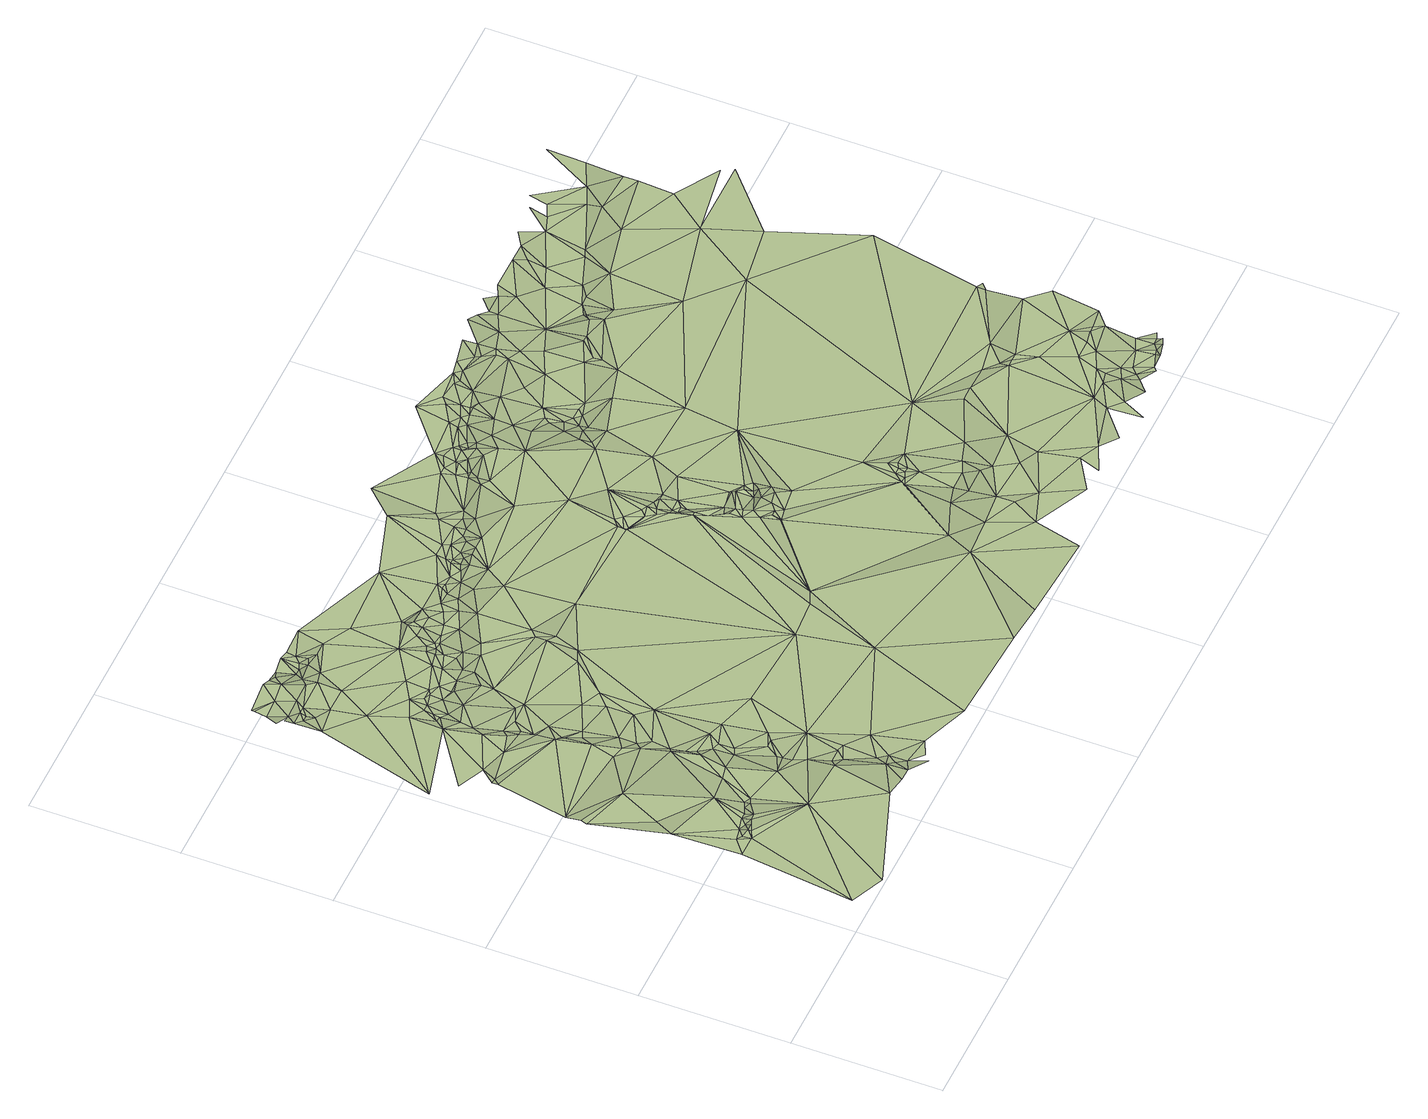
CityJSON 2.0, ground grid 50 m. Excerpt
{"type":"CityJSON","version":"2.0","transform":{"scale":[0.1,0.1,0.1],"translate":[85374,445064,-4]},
"CityObjects":{
"terrain1":{"type":"TINRelief","geometry":[{"type":"CompositeSurface","lod":"1","boundaries":[[[0,1,2]],[[3,4,2]],[[5,1,6]],[[0,6,1]],[[4,0,2]],[[0,7,6]],[[5,6,8]],[[5,9,10]],[[8,6,7]],[[11,7,0]],[[12,11,0]],[[8,7,11]],[[12,13,11]],[[8,11,14]],[[14,11,13]],[[15,13,12]],[[16,17,10]],[[18,8,14]],[[16,19,17]],[[15,14,13]],[[20,5,8]],[[20,9,5]],[[9,16,10]],[[4,12,0]],[[18,14,15]],[[18,15,21]],[[4,15,12]],[[20,8,18]],[[3,22,4]],[[23,18,21]],[[24,23,21]],[[4,21,15]],[[20,16,9]],[[20,18,23]],[[25,24,21]],[[26,23,24]],[[25,21,4]],[[20,23,26]],[[26,24,25]],[[27,28,29]],[[30,26,25]],[[16,31,19]],[[30,25,4]],[[27,32,28]],[[33,29,19]],[[34,20,26]],[[34,26,30]],[[30,4,35]],[[20,36,16]],[[27,37,32]],[[27,29,33]],[[38,19,31]],[[32,39,40]],[[34,30,41]],[[33,19,38]],[[4,22,42]],[[34,36,20]],[[30,35,41]],[[43,44,45]],[[16,46,31]],[[27,33,37]],[[4,47,35]],[[32,37,48]],[[16,36,46]],[[39,49,44]],[[4,42,47]],[[45,44,49]],[[34,41,50]],[[51,22,52]],[[32,48,39]],[[34,50,36]],[[51,42,22]],[[53,41,35]],[[48,37,54]],[[38,31,55]],[[46,55,31]],[[56,57,43]],[[54,37,58]],[[51,52,59]],[[60,35,61]],[[47,61,35]],[[41,62,50]],[[37,33,63]],[[64,53,35]],[[64,35,60]],[[37,63,58]],[[65,56,43]],[[53,62,41]],[[66,67,57]],[[36,50,68]],[[66,69,70]],[[68,50,71]],[[46,36,72]],[[73,57,56]],[[46,74,55]],[[36,68,72]],[[42,75,47]],[[65,43,76]],[[33,38,77]],[[51,78,42]],[[73,66,57]],[[50,62,71]],[[38,55,79]],[[78,75,42]],[[51,59,80]],[[81,56,65]],[[48,54,82]],[[76,43,45]],[[48,83,39]],[[38,84,77]],[[46,72,85]],[[81,73,56]],[[54,58,82]],[[33,77,86]],[[74,79,55]],[[46,85,74]],[[87,80,59]],[[48,82,83]],[[58,63,88]],[[38,79,84]],[[58,88,89]],[[64,90,53]],[[91,87,59]],[[82,58,89]],[[53,92,62]],[[93,78,51]],[[81,65,94]],[[95,47,75]],[[63,33,96]],[[53,97,92]],[[33,86,96]],[[39,83,98]],[[53,90,97]],[[99,69,66]],[[100,68,71]],[[81,94,73]],[[51,80,101]],[[100,72,68]],[[86,77,102]],[[99,103,69]],[[95,75,78]],[[104,64,60]],[[39,105,49]],[[77,84,102]],[[88,63,96]],[[65,76,94]],[[93,51,101]],[[99,106,103]],[[100,71,62]],[[107,66,73]],[[39,108,105]],[[84,79,102]],[[60,61,109]],[[39,98,108]],[[101,80,87]],[[89,88,110]],[[109,61,47]],[[82,89,110]],[[86,102,96]],[[104,90,64]],[[111,78,93]],[[100,62,92]],[[107,73,94]],[[111,95,78]],[[99,66,107]],[[105,112,49]],[[82,113,83]],[[105,108,114]],[[95,109,47]],[[115,97,90]],[[74,85,116]],[[74,116,79]],[[108,98,117]],[[98,83,118]],[[105,114,112]],[[104,60,109]],[[97,119,92]],[[85,72,120]],[[45,49,121]],[[82,110,113]],[[76,45,122]],[[114,108,117]],[[101,87,123]],[[88,96,124]],[[115,90,104]],[[125,93,101]],[[88,124,110]],[[99,126,106]],[[127,123,87]],[[100,92,119]],[[98,118,117]],[[125,111,93]],[[111,109,95]],[[100,120,72]],[[79,128,102]],[[112,121,49]],[[115,119,97]],[[114,129,112]],[[114,117,129]],[[130,94,76]],[[83,113,118]],[[96,102,131]],[[132,107,94]],[[115,104,109]],[[99,107,133]],[[125,101,123]],[[112,129,121]],[[125,109,111]],[[110,124,113]],[[85,120,116]],[[79,116,128]],[[129,117,134]],[[130,76,122]],[[117,118,134]],[[96,131,124]],[[99,133,126]],[[132,94,130]],[[100,119,120]],[[129,135,121]],[[45,121,136]],[[102,128,131]],[[132,133,107]],[[45,136,122]],[[129,137,135]],[[129,134,137]],[[135,138,121]],[[118,113,139]],[[140,126,133]],[[134,118,141]],[[113,124,139]],[[135,137,138]],[[142,115,109]],[[132,143,133]],[[142,119,115]],[[144,140,133]],[[132,130,143]],[[137,134,145]],[[121,138,136]],[[118,146,141]],[[128,116,147]],[[120,147,116]],[[130,122,148]],[[134,141,149]],[[118,139,146]],[[125,123,150]],[[137,145,138]],[[142,120,119]],[[134,149,145]],[[131,128,147]],[[151,133,143]],[[151,144,133]],[[130,148,143]],[[152,140,144]],[[153,149,141]],[[152,144,151]],[[145,149,153]],[[146,153,141]],[[151,143,154]],[[124,131,155]],[[148,156,143]],[[138,145,157]],[[138,157,136]],[[154,143,156]],[[158,146,139]],[[122,136,159]],[[148,122,159]],[[158,153,146]],[[152,151,160]],[[145,153,161]],[[131,147,155]],[[151,154,160]],[[154,156,162]],[[148,163,156]],[[125,164,109]],[[124,165,139]],[[145,161,157]],[[154,162,160]],[[166,153,158]],[[120,167,147]],[[166,161,153]],[[156,168,162]],[[169,158,139]],[[156,163,168]],[[160,162,170]],[[162,168,170]],[[136,157,159]],[[148,171,163]],[[170,168,163]],[[160,170,172]],[[169,166,158]],[[173,161,166]],[[174,157,161]],[[148,159,171]],[[124,155,165]],[[142,109,175]],[[125,150,164]],[[170,163,171]],[[142,175,120]],[[176,157,174]],[[177,174,161]],[[173,177,161]],[[147,167,155]],[[159,157,176]],[[178,173,166]],[[178,166,169]],[[179,169,139]],[[170,180,172]],[[170,171,180]],[[178,177,173]],[[176,174,181]],[[181,174,177]],[[159,176,182]],[[165,179,139]],[[176,181,182]],[[178,169,183]],[[178,184,177]],[[120,175,167]],[[185,171,159]],[[184,181,177]],[[186,182,181]],[[159,182,187]],[[184,186,181]],[[180,171,185]],[[187,182,186]],[[155,167,165]],[[179,183,169]],[[175,109,164]],[[159,187,188]],[[189,186,184]],[[178,183,190]],[[178,190,184]],[[185,159,191]],[[192,187,186]],[[159,188,191]],[[192,186,189]],[[165,167,193]],[[189,184,190]],[[192,188,187]],[[179,194,183]],[[165,193,179]],[[192,195,188]],[[192,189,196]],[[179,193,194]],[[195,197,188]],[[189,190,196]],[[191,188,197]],[[190,183,198]],[[183,194,198]],[[164,150,199]],[[192,200,195]],[[192,196,200]],[[167,201,193]],[[195,202,197]],[[202,191,197]],[[195,200,202]],[[180,185,203]],[[196,190,204]],[[200,196,205]],[[193,201,194]],[[190,198,204]],[[175,201,167]],[[200,205,202]],[[196,204,205]],[[185,191,203]],[[202,205,206]],[[205,204,206]],[[194,207,198]],[[204,198,208]],[[203,191,202]],[[206,204,208]],[[201,207,194]],[[202,206,209]],[[175,164,210]],[[198,211,208]],[[206,208,212]],[[206,212,213]],[[198,207,211]],[[206,213,209]],[[203,202,209]],[[208,214,212]],[[208,211,214]],[[215,213,212]],[[209,213,215]],[[214,215,212]],[[164,216,210]],[[209,215,217]],[[211,207,218]],[[214,217,215]],[[214,211,218]],[[214,219,217]],[[175,220,201]],[[203,209,221]],[[164,199,222]],[[209,217,221]],[[214,218,223]],[[214,223,219]],[[217,219,224]],[[201,225,207]],[[217,224,226]],[[219,223,227]],[[164,222,216]],[[219,227,224]],[[217,226,221]],[[218,228,223]],[[227,223,229]],[[175,210,230]],[[224,227,231]],[[224,231,226]],[[227,229,231]],[[223,228,229]],[[232,222,199]],[[218,233,228]],[[231,229,234]],[[221,226,235]],[[234,229,228]],[[226,231,236]],[[203,221,237]],[[218,238,233]],[[231,234,236]],[[234,228,233]],[[226,236,235]],[[207,239,218]],[[210,216,230]],[[234,233,240]],[[234,240,236]],[[201,220,225]],[[233,238,240]],[[237,221,235]],[[175,230,220]],[[236,240,241]],[[235,236,242]],[[240,238,241]],[[218,243,238]],[[236,241,242]],[[241,238,244]],[[245,235,242]],[[207,225,239]],[[237,235,245]],[[241,244,242]],[[238,246,244]],[[216,222,247]],[[248,222,232]],[[242,244,249]],[[218,239,243]],[[245,242,249]],[[244,246,249]],[[238,243,246]],[[216,250,230]],[[237,245,251]],[[216,252,250]],[[253,216,247]],[[254,252,216]],[[253,254,216]],[[245,249,255]],[[245,255,251]],[[220,256,225]],[[255,249,246]],[[220,257,256]],[[225,256,258]],[[220,259,257]],[[237,251,260]],[[256,257,261]],[[258,256,261]],[[220,262,259]],[[257,259,261]],[[225,258,239]],[[263,262,220]],[[263,220,230]],[[255,246,264]],[[265,261,259]],[[246,243,264]],[[251,255,266]],[[267,259,262]],[[267,265,259]],[[263,268,262]],[[258,261,269]],[[250,270,230]],[[263,230,271]],[[268,267,262]],[[272,247,222]],[[230,270,273]],[[230,273,271]],[[251,266,260]],[[263,274,268]],[[275,270,250]],[[263,271,274]],[[248,276,222]],[[265,269,261]],[[277,252,254]],[[278,270,275]],[[258,269,239]],[[252,279,250]],[[253,277,254]],[[280,271,273]],[[281,275,250]],[[282,267,268]],[[283,273,270]],[[284,274,271]],[[281,250,285]],[[278,275,281]],[[250,279,285]],[[286,252,277]],[[280,284,271]],[[286,277,253]],[[278,283,270]],[[287,268,274]],[[283,280,273]],[[286,279,252]],[[267,269,265]],[[276,272,222]],[[288,255,264]],[[289,264,243]],[[287,282,268]],[[278,281,283]],[[290,286,253]],[[291,274,284]],[[291,284,280]],[[282,269,267]],[[291,287,274]],[[291,280,283]],[[292,255,288]],[[266,255,292]],[[293,279,286]],[[294,282,287]],[[290,293,286]],[[295,281,285]],[[285,279,296]],[[297,283,281]],[[294,269,282]],[[294,287,291]],[[298,243,239]],[[293,299,279]],[[289,300,264]],[[301,247,272]],[[291,283,302]],[[288,264,300]],[[303,253,247]],[[279,299,296]],[[295,297,281]],[[290,304,293]],[[298,289,243]],[[295,285,296]],[[302,283,297]],[[305,260,266]],[[293,304,299]],[[306,288,300]],[[303,290,253]],[[294,291,307]],[[308,292,288]],[[309,266,292]],[[306,308,288]],[[310,304,290]],[[311,272,276]],[[289,312,300]],[[302,297,295]],[[313,239,269]],[[291,302,307]],[[299,314,296]],[[295,296,315]],[[299,304,316]],[[308,317,292]],[[318,309,292]],[[306,300,312]],[[302,295,319]],[[299,316,314]],[[320,247,301]],[[315,296,321]],[[305,266,309]],[[295,315,319]],[[296,314,321]],[[306,322,308]],[[294,323,269]],[[324,301,272]],[[317,318,292]],[[310,316,304]],[[315,321,325]],[[311,324,272]],[[315,325,319]],[[303,310,290]],[[302,319,307]],[[308,322,317]],[[326,309,318]],[[314,327,321]],[[314,316,327]],[[303,247,320]],[[325,321,327]],[[305,309,326]],[[306,312,322]],[[289,328,312]],[[325,327,319]],[[317,322,318]],[[298,239,313]],[[329,311,276]],[[294,307,323]],[[298,328,289]],[[318,322,330]],[[326,318,331]],[[332,301,324]],[[305,326,331]],[[322,312,333]],[[334,329,276]],[[318,330,331]],[[323,313,269]],[[329,324,311]],[[322,333,330]],[[335,301,332]],[[320,301,335]],[[333,312,328]],[[330,333,336]],[[337,331,330]],[[337,330,336]],[[338,333,328]],[[338,336,333]],[[303,339,310]],[[310,340,316]],[[337,336,341]],[[342,332,324]],[[338,341,336]],[[303,320,343]],[[344,305,331]],[[298,345,328]],[[340,327,316]],[[340,307,319]],[[340,319,327]],[[338,328,345]],[[346,335,332]],[[303,343,347]],[[348,320,335]],[[349,331,337]],[[350,324,329]],[[298,313,351]],[[348,343,320]],[[349,337,341]],[[303,347,339]],[[352,347,343]],[[340,323,307]],[[353,341,338]],[[354,342,324]],[[348,335,346]],[[342,346,332]],[[352,343,348]],[[313,355,351]],[[298,356,345]],[[352,357,347]],[[323,358,313]],[[349,344,331]],[[339,340,310]],[[353,338,345]],[[298,351,359]],[[347,357,360]],[[350,354,324]],[[361,329,334]],[[298,362,356]],[[298,359,362]],[[347,360,339]],[[352,363,357]],[[352,348,363]],[[313,358,355]],[[344,364,305]],[[349,341,353]],[[357,363,365]],[[360,357,365]],[[366,351,355]],[[348,346,367]],[[348,368,363]],[[353,345,369]],[[342,367,346]],[[369,345,356]],[[366,355,358]],[[339,360,368]],[[359,351,366]],[[363,368,365]],[[350,329,370]],[[360,365,368]],[[354,367,342]],[[349,371,344]],[[349,353,371]],[[348,367,368]],[[361,370,329]],[[359,372,362]],[[356,362,373]],[[366,358,374]],[[359,366,375]],[[353,369,376]],[[377,358,323]],[[353,376,371]],[[366,374,375]],[[344,371,378]],[[372,373,362]],[[359,375,379]],[[359,379,372]],[[380,367,354]],[[344,378,364]],[[340,377,323]],[[376,369,381]],[[382,354,350]],[[369,356,383]],[[380,368,367]],[[371,376,384]],[[374,385,375]],[[372,379,373]],[[379,375,386]],[[356,373,387]],[[369,388,381]],[[371,384,378]],[[376,381,389]],[[361,390,391]],[[376,389,384]],[[385,386,375]],[[374,358,392]],[[380,354,382]],[[382,350,370]],[[364,378,393]],[[373,379,387]],[[383,356,387]],[[369,383,388]],[[381,388,389]],[[379,386,387]],[[339,368,394]],[[361,391,370]],[[378,384,393]],[[385,395,386]],[[374,392,385]],[[339,394,340]],[[387,386,395]],[[384,389,396]],[[389,388,396]],[[377,392,358]],[[385,397,395]],[[384,398,393]],[[388,383,396]],[[387,395,397]],[[364,393,399]],[[380,394,368]],[[385,392,397]],[[384,396,398]],[[383,387,400]],[[393,398,399]],[[398,396,401]],[[402,387,397]],[[380,382,403]],[[370,391,404]],[[382,370,404]],[[402,400,387]],[[405,396,383]],[[398,401,399]],[[396,406,401]],[[391,407,408]],[[409,397,392]],[[405,383,400]],[[377,409,392]],[[380,403,394]],[[401,406,399]],[[410,406,396]],[[399,406,411]],[[402,397,412]],[[405,400,402]],[[404,391,408]],[[403,382,413]],[[409,412,397]],[[405,410,396]],[[406,414,411]],[[406,415,414]],[[410,415,406]],[[403,413,394]],[[405,402,416]],[[417,408,418]],[[419,413,382]],[[419,382,404]],[[420,411,414]],[[405,421,410]],[[421,415,410]],[[422,402,412]],[[409,423,412]],[[340,424,377]],[[425,414,415]],[[416,402,422]],[[405,416,421]],[[421,425,415]],[[412,423,426]],[[427,394,413]],[[425,420,414]],[[428,408,417]],[[404,408,428]],[[377,429,409]],[[394,424,340]],[[412,426,430]],[[416,431,421]],[[422,412,430]],[[426,423,432]],[[431,425,421]],[[409,433,423]],[[434,417,435]],[[416,422,436]],[[426,432,430]],[[434,428,417]],[[437,404,428]],[[419,427,413]],[[416,436,431]],[[438,394,427]],[[422,430,436]],[[439,425,431]],[[423,433,432]],[[440,434,435]],[[419,404,441]],[[436,430,432]],[[442,428,434]],[[437,443,404]],[[437,428,442]],[[419,444,427]],[[443,441,404]],[[436,445,431]],[[446,434,440]],[[447,439,431]],[[419,448,444]],[[442,434,449]],[[436,432,450]],[[445,447,431]],[[446,449,434]],[[437,442,449]],[[419,441,448]],[[409,429,433]],[[446,440,451]],[[452,444,448]],[[438,427,444]],[[432,433,450]],[[452,448,441]],[[453,449,446]],[[454,447,445]],[[446,451,455]],[[453,446,455]],[[437,449,456]],[[436,450,457]],[[377,424,429]],[[438,444,452]],[[437,456,443]],[[436,458,445]],[[450,433,459]],[[460,454,445]],[[450,459,457]],[[453,461,449]],[[436,457,462]],[[453,455,463]],[[464,394,438]],[[433,465,459]],[[456,449,461]],[[466,452,441]],[[456,467,443]],[[443,466,441]],[[468,454,460]],[[455,469,463]],[[460,445,458]],[[459,462,457]],[[453,463,461]],[[459,465,462]],[[436,470,458]],[[436,462,470]],[[433,429,465]],[[443,467,466]],[[469,471,463]],[[461,463,471]],[[456,472,467]],[[469,473,471]],[[462,465,474]],[[460,458,475]],[[461,471,476]],[[477,456,461]],[[478,438,452]],[[471,473,476]],[[467,472,466]],[[477,472,456]],[[461,476,479]],[[473,480,476]],[[462,474,481]],[[478,452,466]],[[477,461,479]],[[476,480,482]],[[476,482,479]],[[465,483,474]],[[465,429,483]],[[470,462,481]],[[466,472,484]],[[479,482,485]],[[458,486,475]],[[477,484,472]],[[458,470,486]],[[487,424,394]],[[466,484,488]],[[474,483,481]],[[464,487,394]],[[477,488,484]],[[489,470,481]],[[478,490,438]],[[464,438,490]],[[489,491,470]],[[491,486,470]],[[492,466,488]],[[492,478,466]],[[493,481,483]],[[489,481,493]],[[494,483,429]],[[489,495,491]],[[495,486,491]],[[494,429,424]],[[493,483,496]],[[464,490,497]],[[489,493,498]],[[489,498,495]],[[496,483,499]],[[493,496,498]],[[495,498,500]],[[494,499,483]],[[501,494,424]],[[487,501,424]],[[502,498,496]],[[503,496,499]],[[498,504,505]],[[503,502,496]],[[502,504,498]],[[494,506,499]],[[507,504,502]],[[508,503,499]],[[509,494,501]],[[508,499,506]],[[507,502,510]],[[503,510,502]],[[507,510,511]],[[512,506,494]],[[503,513,510]],[[508,513,503]],[[514,510,513]],[[514,515,510]]]}]}
},
"vertices":[
[207,430,42],[135,430,42],[90,50,42],[205,0,41],[406,330,40],[126,660,45],[184,470,42],[204,460,41],[227,480,41],[157,720,41],[65,910,44],[227,450,52],[227,440,50],[251,450,51],[251,470,41],[273,460,49],[225,860,42],[67,930,48],[273,490,40],[66,980,42],[316,600,41],[294,460,49],[542,120,43],[294,490,40],[316,500,39],[338,490,42],[338,510,38],[130,1240,38],[112,1240,39],[111,1220,42],[360,500,38],[359,950,33],[157,1290,32],[360,1140,31],[406,610,35],[495,470,37],[450,800,32],[247,1260,33],[382,1030,32],[267,1470,30],[64,1330,36],[451,620,35],[586,320,38],[112,1800,31],[0,1400,33],[225,1700,32],[427,890,31],[587,410,25],[292,1350,31],[270,1580,32],[472,710,32],[653,180,37],[611,110,41],[519,620,24],[315,1280,31],[404,940,32],[135,1870,27],[111,1890,30],[337,1250,29],[654,110,40],[563,480,26],[564,450,30],[516,690,25],[359,1200,27],[563,500,25],[157,1840,31],[135,1920,24],[109,1920,30],[473,760,27],[112,1980,20],[90,1940,30],[487,730,24],[467,810,23],[157,1890,31],[447,910,23],[609,340,27],[202,1810,34],[381,1120,26],[630,310,25],[448,970,25],[677,160,30],[156,1870,26],[336,1300,24],[312,1390,23],[405,1070,23],[472,870,26],[382,1130,23],[698,130,27],[360,1210,23],[355,1250,24],[586,540,29],[722,70,30],[540,680,28],[676,220,26],[180,1890,31],[655,340,29],[404,1180,27],[542,630,26],[315,1430,28],[174,1980,29],[562,720,34],[699,190,26],[428,1080,25],[111,2020,30],[610,540,33],[292,1500,25],[112,2030,29],[201,1920,30],[315,1500,20],[676,450,38],[382,1280,29],[676,330,33],[315,1550,30],[426,1300,36],[312,1520,28],[633,560,37],[540,960,37],[336,1480,21],[381,1450,31],[607,700,39],[583,910,39],[338,1610,31],[290,1810,31],[788,110,37],[450,1280,38],[743,270,39],[225,2040,29],[743,90,28],[539,1050,38],[337,1550,31],[292,1890,33],[516,1120,39],[268,1920,33],[245,1990,30],[386,1520,20],[359,1570,31],[404,1650,32],[380,1560,32],[398,1570,32],[472,1390,39],[247,2030,28],[427,1500,26],[743,660,37],[291,1940,27],[270,2020,24],[429,1550,25],[470,1430,40],[584,1090,38],[335,1900,29],[427,1510,20],[947,50,39],[313,1970,16],[297,2030,14],[470,1510,25],[335,1970,14],[674,1200,40],[358,1950,22],[493,1600,33],[515,1470,35],[516,1720,33],[357,2040,14],[500,1570,23],[359,1980,14],[403,1940,28],[1080,400,40],[717,1320,41],[517,1510,28],[718,1220,38],[382,1960,22],[584,1480,38],[380,2000,17],[450,1940,29],[382,2030,19],[559,1550,21],[540,1610,32],[1037,640,40],[538,1640,34],[557,1590,21],[584,1540,28],[720,1360,38],[470,2030,29],[568,1620,25],[562,1650,30],[629,1500,40],[597,1620,20],[540,1890,29],[581,1630,31],[585,1690,36],[607,1730,45],[626,1630,21],[674,1590,20],[628,1760,29],[627,1690,32],[741,1300,44],[742,1380,38],[630,1720,42],[673,1640,20],[627,1750,30],[742,1560,36],[1283,30,39],[674,1690,30],[890,1300,41],[696,1720,31],[787,1900,30],[742,1620,22],[718,1660,23],[743,1680,28],[877,1530,38],[786,1640,23],[810,1720,31],[1170,650,39],[832,1610,33],[793,1680,21],[804,1700,26],[852,1660,22],[825,1700,23],[1217,670,41],[862,1700,21],[922,1600,37],[899,1680,20],[1234,1280,41],[920,1770,31],[1555,290,41],[921,1660,32],[916,1720,20],[1237,1310,40],[922,1740,25],[922,1690,22],[964,1670,33],[945,1690,24],[1370,1120,39],[930,1720,20],[1418,20,35],[990,1670,36],[966,1710,20],[967,1770,30],[984,1750,21],[1012,1970,32],[1034,1670,37],[1280,1490,39],[1010,1710,28],[1033,1730,20],[1057,1770,20],[1192,1630,39],[1057,1730,26],[1057,1820,32],[1101,1720,33],[1600,380,34],[1713,0,37],[1100,1760,19],[1417,980,41],[1079,1840,30],[1439,930,41],[1462,870,31],[1459,870,35],[1130,1770,20],[1258,1300,10],[1260,1280,10],[1259,1330,40],[1305,1250,41],[1100,2060,26],[1279,1310,40],[1327,1220,41],[1350,1190,39],[1236,1760,37],[1327,1270,41],[1236,1890,31],[1347,1260,41],[1349,1230,41],[1370,1400,35],[1394,1080,29],[1371,1170,29],[1690,300,37],[1381,1120,40],[1372,1190,29],[1419,1020,40],[1755,160,34],[1462,900,41],[1419,1040,30],[1458,960,41],[1393,1150,29],[1442,1010,41],[1371,1250,38],[1444,1050,29],[1394,1170,28],[1447,990,41],[1482,900,39],[1395,1240,36],[1259,1810,21],[1260,1740,37],[1507,880,29],[1416,1190,28],[1258,1850,20],[1507,920,42],[1417,1240,33],[1509,1040,41],[1530,990,15],[1504,1050,39],[1417,1690,37],[1517,960,39],[1260,1780,33],[1734,430,26],[1509,1060,29],[1755,600,26],[1552,930,39],[1304,1940,31],[1282,1810,26],[1507,1230,28],[1278,1820,20],[1260,1890,31],[1590,890,27],[1802,250,38],[1349,1800,37],[1507,1500,36],[1552,980,35],[1530,1020,37],[1574,950,34],[1304,1860,21],[1304,1870,23],[1552,1030,29],[1756,590,18],[1552,1000,16],[1326,1840,26],[1549,1330,32],[1802,310,37],[1552,1030,30],[1305,1910,32],[1574,1010,27],[1394,1770,37],[1869,200,34],[1350,1870,29],[1349,1900,30],[1800,400,25],[1372,1830,34],[1936,70,37],[1802,450,16],[1371,1860,22],[1372,1890,20],[1394,1840,31],[1782,740,27],[1754,1140,27],[1391,1870,22],[1891,400,28],[1779,600,19],[1440,1950,30],[1438,1810,34],[1868,450,17],[1778,630,28],[1823,570,16],[1437,1920,24],[1958,300,37],[1529,1560,32],[1802,610,19],[1461,1900,20],[1914,370,34],[1529,1520,35],[1506,1770,28],[1801,630,27],[1595,1500,30],[1552,1620,20],[1810,670,27],[2049,140,36],[1506,1710,27],[1824,610,16],[1462,2070,29],[1823,640,27],[1575,1570,21],[1915,470,16],[1869,640,20],[1506,1830,31],[2025,270,33],[1483,1930,19],[1574,1680,10],[1588,1700,10],[1596,1560,20],[1597,1590,12],[1503,1910,20],[1778,1320,28],[1506,1990,31],[1597,1640,10],[1982,490,23],[1529,1910,25],[2048,380,36],[1597,1850,31],[1528,1950,21],[1640,1600,11],[1620,1620,10],[1620,1720,14],[1550,1900,27],[1530,1920,20],[2026,70,34],[2115,110,35],[1731,1540,25],[1529,2010,30],[2068,700,26],[1660,1620,11],[1595,1940,21],[1686,1610,16],[1596,2000,28],[1635,2020,29],[1665,1800,25],[1619,1990,22],[1754,1770,11],[2140,560,31],[2296,200,34],[1754,1890,29],[1661,2000,20],[2184,70,22],[2274,150,32],[1843,1570,26],[1754,1930,30],[1683,2030,28],[1843,1680,13],[2187,560,34],[1730,1990,19],[1733,1970,26],[1799,1870,25],[2320,110,30],[2298,40,14],[2318,490,34],[1776,2050,24],[1776,1940,30],[1842,1810,12],[1867,1630,23],[2339,1360,26],[1776,2000,26],[1866,1660,19],[2275,560,28],[2364,200,33],[2178,1500,29],[1911,1710,29],[1845,1960,30],[1934,1710,27],[2020,1690,25],[2411,160,22],[2385,70,28],[1923,1840,13],[2410,240,34],[2386,580,26],[1863,2070,20],[2433,110,16],[2388,420,33],[2409,210,27],[2433,310,34],[2320,520,28],[1910,1990,29],[2454,130,13],[1889,2050,22],[2341,490,35],[2454,180,20],[2001,1730,27],[2489,80,15],[2366,490,35],[2475,150,15],[1912,2020,28],[2499,90,15],[2475,270,34],[2025,1760,12],[2001,1970,27],[2024,1750,17],[1980,2020,30],[2543,170,14],[2063,1780,11],[2552,110,13],[2585,710,26],[2069,1680,24],[2523,380,31],[2499,310,34],[1957,2060,25],[2545,90,24],[2081,1910,12],[2565,110,17],[2544,320,34],[2589,100,24],[2093,1780,15],[2023,2040,29],[2592,130,12],[2589,290,27],[2588,560,34],[2590,190,13],[2611,110,25],[2137,1810,11],[2611,130,15],[2203,1750,24],[2565,320,34],[2633,140,16],[2136,2040,28],[2657,1080,28],[2634,330,33],[2160,1940,12],[2587,680,23],[2158,2000,23],[2656,490,31],[2248,1850,11],[2478,1570,28],[2203,2040,25],[2272,1860,14],[2609,700,22],[2298,2000,11],[2384,1790,25],[2250,2070,26],[2543,1390,28],[2449,1930,11],[2450,1880,21],[2355,2020,11],[2361,2080,22],[2577,1700,29],[2401,2040,12],[2587,1820,26],[2745,1570,28],[2518,1960,12],[2407,2100,22],[2723,1610,28],[2587,1870,26],[2606,2000,11],[2609,2130,14]
]}
